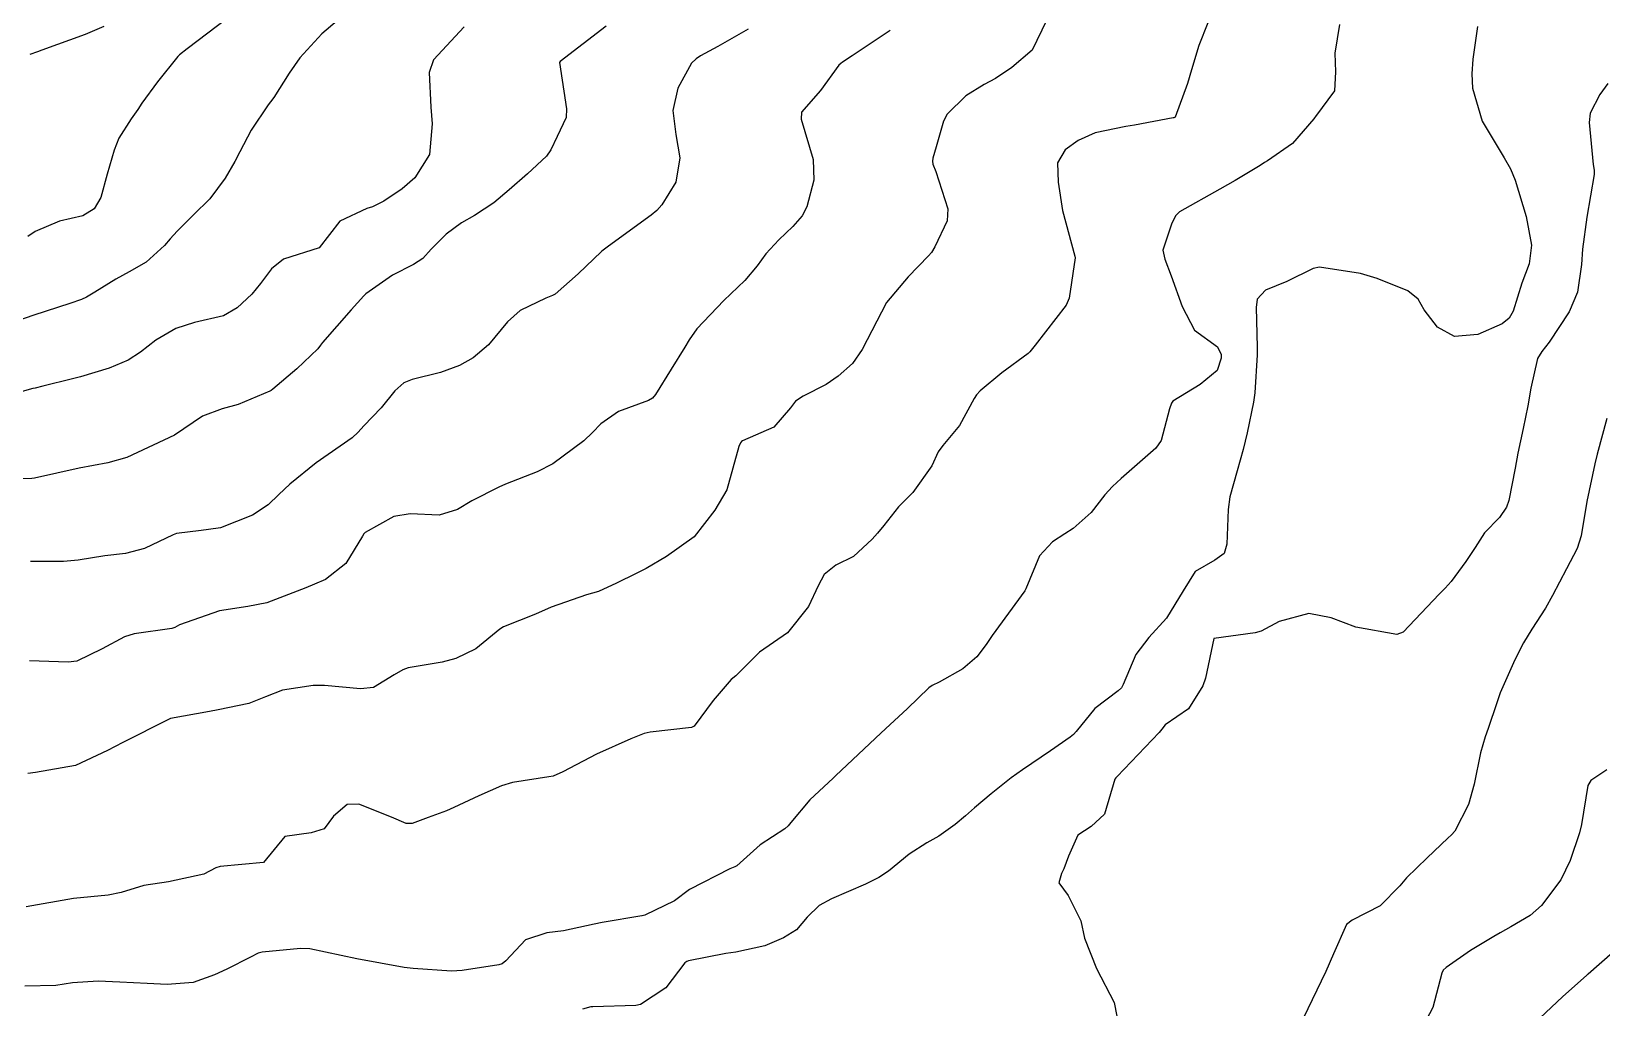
# Model space of a CAD drawing. Header units: metres. Extents: x 318500 to 325275, y 7408834 to 7428799.
# Drawn here: x 320095.2 to 320161.5, y 7414336 to 7414377.2 of the extents above; entities that cross this region are included whole.
import ezdxf

# ---------------------------------------------------------------- set-up
doc = ezdxf.new("R2010")
doc.units = ezdxf.units.M
doc.header["$MEASUREMENT"] = 0
doc.layers.add('Curvas de Nivel 1m', color=11, linetype='Continuous')
doc.layers.add('Curvas de Nivel 5m', color=15, linetype='Continuous')

msp = doc.modelspace()

# ---------------------------------------------------------------- linework, layer by layer
at = {"layer": 'Curvas de Nivel 1m', "flags": 128}
for points, elevation in [([(320108.533, 7414378.083), (320107.42, 7414377.14), (320106.491, 7414376.114), (320106.043, 7414375.478), (320105.385, 7414374.449), (320105.252, 7414374.261), (320105.153, 7414374.132), (320104.436, 7414373.068), (320103.949, 7414372.144), (320103.746, 7414371.746), (320103.339, 7414371.039), (320102.682, 7414370.16), (320102.001, 7414369.488), (320101.309, 7414368.806), (320101.016, 7414368.472), (320100.773, 7414368.188), (320099.992, 7414367.497), (320099.283, 7414367.086), (320098.715, 7414366.779), (320097.831, 7414366.224), (320097.481, 7414366.015), (320097.267, 7414365.918), (320096.778, 7414365.751), (320095.26, 7414365.245), (320093.694, 7414364.723)], 741), ([(320119.425, 7414377.463), (320117.488, 7414375.969), (320117.459, 7414375.92), (320117.747, 7414373.964), (320117.742, 7414373.597), (320117.362, 7414372.797), (320117.092, 7414372.234), (320116.912, 7414371.974), (320116.109, 7414371.216), (320115.336, 7414370.545), (320114.68, 7414370), (320113.871, 7414369.462), (320113.317, 7414369.146), (320112.665, 7414368.675), (320112.042, 7414368.039), (320111.689, 7414367.65), (320111.29, 7414367.394), (320110.397, 7414366.946), (320109.271, 7414366.149), (320109.229, 7414366.113), (320109.186, 7414366.071), (320108.657, 7414365.472), (320107.452, 7414364.097), (320107.364, 7414363.982), (320107.246, 7414363.829), (320106.364, 7414362.982), (320105.342, 7414362.128), (320105.273, 7414362.075), (320105.219, 7414362.043), (320103.88, 7414361.473), (320103.207, 7414361.297), (320102.376, 7414360.989), (320101.19, 7414360.18), (320099.18, 7414359.24), (320098.378, 7414359.018), (320097.176, 7414358.794), (320095.276, 7414358.363), (320095.171, 7414358.35), (320093.17, 7414358.29)], 739), ([(320150.398, 7414377.525), (320150.208, 7414376.318), (320150.228, 7414375.528), (320150.195, 7414374.731), (320149.382, 7414373.648), (320149.341, 7414373.58), (320149.321, 7414373.541), (320148.412, 7414372.506), (320147.353, 7414371.772), (320147.228, 7414371.695), (320147.045, 7414371.573), (320145.99, 7414370.937), (320145.34, 7414370.569), (320143.649, 7414369.615), (320143.489, 7414369.457), (320143.323, 7414369.135), (320142.936, 7414367.995), (320143.021, 7414367.624), (320143.289, 7414366.913), (320143.757, 7414365.613), (320144.277, 7414364.621), (320145.253, 7414363.91), (320145.399, 7414363.589), (320145.401, 7414363.435), (320145.24, 7414362.921), (320144.515, 7414362.317), (320143.363, 7414361.618), (320143.301, 7414361.536), (320143.215, 7414361.298), (320142.864, 7414359.956), (320142.648, 7414359.628), (320141.177, 7414358.352), (320140.813, 7414358.014), (320140.496, 7414357.657), (320139.905, 7414356.916), (320139.149, 7414356.242), (320138.802, 7414356.019), (320138.278, 7414355.683), (320137.73, 7414355.092), (320137.154, 7414353.699), (320137.109, 7414353.615), (320135.728, 7414351.72), (320135.471, 7414351.337), (320135.076, 7414350.82), (320134.496, 7414350.308), (320133.492, 7414349.746), (320133.195, 7414349.612), (320133.056, 7414349.511), (320132.161, 7414348.645), (320131.221, 7414347.777), (320131.028, 7414347.602), (320129.132, 7414345.808), (320129.069, 7414345.749), (320129.008, 7414345.697), (320128.031, 7414344.783), (320127.228, 7414343.828), (320127.116, 7414343.69), (320126.976, 7414343.557), (320125.931, 7414342.88), (320124.952, 7414341.997), (320124.865, 7414341.948), (320124.647, 7414341.865), (320122.941, 7414340.989), (320122.318, 7414340.515), (320121.065, 7414339.909), (320120.952, 7414339.887), (320120.93, 7414339.882), (320119.253, 7414339.607), (320118.924, 7414339.529), (320117.632, 7414339.246), (320116.918, 7414339.168), (320116.018, 7414338.874), (320115.186, 7414337.987), (320115.03, 7414337.857), (320114.897, 7414337.815), (320113.34, 7414337.567), (320112.893, 7414337.549), (320111.282, 7414337.656), (320110.895, 7414337.702), (320108.9, 7414338.07), (320106.906, 7414338.49), (320106.514, 7414338.498), (320104.903, 7414338.348), (320104.729, 7414338.306), (320104.409, 7414338.135), (320103.409, 7414337.628), (320102.889, 7414337.396), (320101.977, 7414337.071), (320100.882, 7414336.984), (320100.045, 7414337.03), (320098.883, 7414337.084), (320097.974, 7414337.129), (320096.882, 7414337.054), (320096.186, 7414336.935), (320094.88, 7414336.905)], 734), ([(320103.426, 7414377.785), (320101.735, 7414376.497), (320101.411, 7414376.248), (320101.34, 7414376.181), (320100.482, 7414375.105), (320099.81, 7414374.204), (320099.641, 7414373.941), (320099.37, 7414373.543), (320098.849, 7414372.724), (320098.644, 7414372.217), (320098.349, 7414371.21), (320098.086, 7414370.222), (320097.807, 7414369.741), (320097.318, 7414369.454), (320096.344, 7414369.215), (320095.308, 7414368.785), (320094.997, 7414368.572)], 742), ([(320138.027, 7414377.691), (320137.417, 7414376.446), (320136.567, 7414375.713), (320135.876, 7414375.25), (320135.399, 7414374.988), (320134.617, 7414374.513), (320133.829, 7414373.746), (320133.672, 7414373.45), (320133.359, 7414372.36), (320133.222, 7414371.882), (320133.204, 7414371.752), (320133.223, 7414371.626), (320133.346, 7414371.322), (320133.853, 7414369.745), (320133.836, 7414369.231), (320133.306, 7414368.134), (320133.162, 7414367.893), (320133.043, 7414367.754), (320132.182, 7414366.871), (320131.27, 7414365.78), (320130.242, 7414363.795), (320129.832, 7414363.21), (320129.233, 7414362.672), (320128.722, 7414362.321), (320127.743, 7414361.825), (320127.42, 7414361.625), (320127.213, 7414361.344), (320126.514, 7414360.527), (320125.191, 7414359.949), (320125.137, 7414359.914), (320125.097, 7414359.861), (320125.028, 7414359.702), (320124.519, 7414357.87), (320124.018, 7414357.016), (320123.14, 7414355.89), (320121.971, 7414355.058), (320121.12, 7414354.552), (320120.693, 7414354.34), (320119.86, 7414353.929), (320119.106, 7414353.587), (320118.592, 7414353.435), (320117.099, 7414352.912), (320116.446, 7414352.627), (320115.091, 7414352.09), (320114.93, 7414351.992), (320113.922, 7414351.163), (320113.071, 7414350.746), (320112.496, 7414350.602), (320111.065, 7414350.351), (320110.836, 7414350.279), (320110.475, 7414350.056), (320109.595, 7414349.521), (320109.051, 7414349.465), (320107.537, 7414349.609), (320107.053, 7414349.614), (320105.754, 7414349.415), (320105.045, 7414349.134), (320104.33, 7414348.848), (320103.036, 7414348.578), (320102.679, 7414348.512), (320101.031, 7414348.214), (320101.005, 7414348.206), (320100.944, 7414348.181), (320099.02, 7414347.206), (320098.363, 7414346.87), (320097.01, 7414346.23), (320095.327, 7414345.933), (320095.005, 7414345.899)], 736), ([(320131.425, 7414377.275), (320129.822, 7414376.212), (320129.411, 7414375.934), (320129.337, 7414375.885), (320129.255, 7414375.812), (320128.474, 7414374.739), (320127.683, 7414373.827), (320127.67, 7414373.533), (320128.177, 7414371.822), (320128.203, 7414370.96), (320127.905, 7414369.824), (320127.708, 7414369.443), (320127.318, 7414368.997), (320126.714, 7414368.433), (320126.172, 7414367.847), (320125.806, 7414367.339), (320125.283, 7414366.722), (320124.395, 7414365.873), (320123.258, 7414364.681), (320122.937, 7414364.209), (320122.752, 7414363.895), (320122.172, 7414362.965), (320121.513, 7414361.907), (320121.383, 7414361.743), (320121.216, 7414361.644), (320119.951, 7414361.187), (320119.201, 7414360.664), (320118.846, 7414360.295), (320118.49, 7414359.951), (320117.18, 7414358.971), (320116.516, 7414358.637), (320115.171, 7414358.115), (320114.894, 7414357.994), (320113.755, 7414357.417), (320113.155, 7414357.044), (320112.372, 7414356.811), (320111.152, 7414356.859), (320110.453, 7414356.755), (320109.248, 7414356.069), (320109.191, 7414356.018), (320109.138, 7414355.913), (320108.431, 7414354.769), (320107.569, 7414354.093), (320107.108, 7414353.887), (320106.739, 7414353.738), (320105.1, 7414353.107), (320104.294, 7414352.943), (320103.096, 7414352.758), (320101.402, 7414352.175), (320101.204, 7414352.063), (320101.088, 7414352.018), (320099.497, 7414351.79), (320099.082, 7414351.671), (320098.139, 7414351.154), (320097.066, 7414350.644), (320096.71, 7414350.59), (320095.066, 7414350.65)], 737), ([(320098.207, 7414377.437), (320097.419, 7414377.112), (320095.597, 7414376.442), (320095.411, 7414376.377), (320095.079, 7414376.265)], 743), ([(320125.425, 7414377.328), (320124.144, 7414376.606), (320123.413, 7414376.204), (320123.223, 7414376.081), (320123.029, 7414375.894), (320122.456, 7414374.837), (320122.249, 7414373.901), (320122.375, 7414372.889), (320122.536, 7414371.898), (320122.365, 7414370.875), (320121.783, 7414369.905), (320121.563, 7414369.671), (320121.323, 7414369.47), (320119.53, 7414368.163), (320119.301, 7414367.998), (320119.237, 7414367.941), (320118.247, 7414366.994), (320117.272, 7414366.136), (320117.167, 7414366.076), (320116.877, 7414365.974), (320115.798, 7414365.452), (320115.26, 7414364.971), (320114.458, 7414364.002), (320113.81, 7414363.443), (320113.237, 7414363.123), (320112.434, 7414362.829), (320111.227, 7414362.54), (320110.881, 7414362.397), (320110.507, 7414362.057), (320109.93, 7414361.342), (320109.198, 7414360.578), (320108.958, 7414360.309), (320108.706, 7414360.077), (320107.179, 7414359.008), (320106.065, 7414358.117), (320105.609, 7414357.678), (320105.157, 7414357.239), (320104.489, 7414356.798), (320103.142, 7414356.269), (320103.043, 7414356.25), (320102.32, 7414356.162), (320101.285, 7414356.031), (320101.137, 7414355.979), (320099.935, 7414355.391), (320099.125, 7414355.184), (320098.254, 7414355.088), (320097.12, 7414354.908), (320096.507, 7414354.852), (320095.119, 7414354.845)], 738), ([(320156.235, 7414377.448), (320156.03, 7414376.064), (320155.996, 7414375.451), (320156.015, 7414374.837), (320156.423, 7414373.444), (320157.357, 7414371.901), (320157.622, 7414371.427), (320157.818, 7414370.952), (320158.29, 7414369.42), (320158.516, 7414368.214), (320158.413, 7414367.419), (320158.101, 7414366.609), (320157.732, 7414365.425), (320157.563, 7414365.131), (320157.265, 7414364.888), (320156.246, 7414364.432), (320155.259, 7414364.356), (320154.533, 7414364.741), (320153.983, 7414365.479), (320153.722, 7414365.929), (320153.282, 7414366.28), (320151.992, 7414366.801), (320151.293, 7414367.016), (320149.558, 7414367.274), (320149.295, 7414367.222), (320148.174, 7414366.669), (320147.281, 7414366.313), (320146.92, 7414365.928), (320146.878, 7414365.574), (320146.921, 7414363.906), (320146.925, 7414363.573), (320146.83, 7414361.97), (320146.771, 7414361.574), (320146.501, 7414360.277), (320146.335, 7414359.579), (320146.085, 7414358.677), (320145.774, 7414357.584), (320145.696, 7414357.051), (320145.646, 7414355.585), (320145.529, 7414355.191), (320145.13, 7414354.902), (320144.298, 7414354.427), (320143.791, 7414353.61), (320143.098, 7414352.455), (320142.341, 7414351.631), (320141.799, 7414350.92), (320141.264, 7414349.647), (320141.197, 7414349.508), (320141.056, 7414349.379), (320140.063, 7414348.642), (320139.279, 7414347.668), (320139.163, 7414347.535), (320139.028, 7414347.428), (320138.192, 7414346.852), (320137.014, 7414346.053), (320136.538, 7414345.707), (320135.688, 7414345.031), (320134.991, 7414344.437), (320134.607, 7414344.112), (320134.171, 7414343.738), (320133.477, 7414343.241), (320132.968, 7414342.96), (320132.229, 7414342.493), (320131.351, 7414341.774), (320130.947, 7414341.495), (320130.376, 7414341.221), (320128.938, 7414340.595), (320128.428, 7414340.322), (320127.91, 7414339.82), (320127.462, 7414339.285), (320126.917, 7414338.946), (320126.132, 7414338.621), (320124.907, 7414338.351), (320124.482, 7414338.291), (320122.901, 7414337.981), (320122.832, 7414337.959), (320122.745, 7414337.892), (320121.941, 7414336.843), (320120.873, 7414336.138), (320120.687, 7414336.099), (320118.871, 7414336.039), (320118.779, 7414336.034), (320118.434, 7414335.947)], 733), ([(320161.74, 7414375.04), (320161.398, 7414374.578), (320160.984, 7414373.788), (320160.94, 7414373.387), (320161.118, 7414371.619), (320161.156, 7414371.383), (320161.153, 7414371.188), (320160.843, 7414369.387), (320160.665, 7414368.035), (320160.623, 7414367.39), (320160.448, 7414366.227), (320160.106, 7414365.397), (320159.257, 7414364.108), (320158.947, 7414363.719), (320158.76, 7414363.415), (320158.482, 7414362.167), (320158.356, 7414361.419), (320158.159, 7414360.468), (320157.937, 7414359.423), (320157.816, 7414358.791), (320157.546, 7414357.426), (320157.455, 7414357.138), (320157.159, 7414356.701), (320156.528, 7414356.061), (320156.125, 7414355.445), (320155.741, 7414354.841), (320155.118, 7414354.005), (320154.861, 7414353.717), (320154.61, 7414353.468), (320153.094, 7414351.86), (320152.82, 7414351.766), (320151.096, 7414352.07), (320150.049, 7414352.475), (320149.101, 7414352.656), (320147.846, 7414352.307), (320147.093, 7414351.911), (320146.837, 7414351.828), (320145.09, 7414351.59), (320144.745, 7414349.915), (320144.634, 7414349.596), (320144.022, 7414348.629), (320143.035, 7414347.943), (320142.891, 7414347.763), (320142.787, 7414347.624), (320141.011, 7414345.761), (320140.951, 7414345.71), (320140.911, 7414345.651), (320140.473, 7414344.17), (320139.913, 7414343.661), (320139.348, 7414343.293), (320138.961, 7414342.405), (320138.757, 7414341.869), (320138.653, 7414341.674), (320138.543, 7414341.273), (320138.941, 7414340.737), (320139.474, 7414339.665), (320139.637, 7414338.945), (320140.134, 7414337.658), (320140.879, 7414336.223), (320141, 7414335.648)], 732), ([(320161.697, 7414360.888), (320161.283, 7414359.379), (320161.186, 7414358.975), (320160.853, 7414357.385), (320160.606, 7414355.93), (320160.433, 7414355.391), (320159.983, 7414354.542), (320159.393, 7414353.406), (320159.105, 7414352.883), (320158.519, 7414351.992), (320158.176, 7414351.419), (320157.808, 7414350.694), (320157.236, 7414349.428), (320157.188, 7414349.299), (320157.052, 7414348.877), (320156.674, 7414347.797), (320156.548, 7414347.437), (320156.349, 7414346.766), (320156.089, 7414345.444), (320155.854, 7414344.591), (320155.276, 7414343.456), (320155.133, 7414343.302), (320154.976, 7414343.166), (320154.108, 7414342.328), (320153.229, 7414341.486), (320152.947, 7414341.143), (320152.125, 7414340.311), (320150.932, 7414339.697), (320150.695, 7414339.514), (320150.15, 7414338.283), (320149.817, 7414337.526), (320148.87, 7414335.54)], 731), ([(320161.94, 7414338.34), (320160.901, 7414337.42), (320160.877, 7414337.404), (320160.851, 7414337.381), (320159.819, 7414336.463), (320158.872, 7414335.569)], 729)]:
    msp.add_lwpolyline(points, dxfattribs=dict(at, elevation=elevation))
at = {"layer": 'Curvas de Nivel 5m', "flags": 128}
for points, elevation in [([(320113.424, 7414377.424), (320112.134, 7414376.039), (320111.949, 7414375.495), (320112.026, 7414374.04), (320112.082, 7414373.327), (320111.969, 7414372.041), (320111.34, 7414371.047), (320110.81, 7414370.581), (320110.036, 7414370.063), (320109.563, 7414369.831), (320109.325, 7414369.754), (320108.184, 7414369.22), (320107.3, 7414368.1), (320105.802, 7414367.613), (320105.286, 7414367.205), (320104.826, 7414366.585), (320104.456, 7414366.138), (320103.848, 7414365.56), (320103.261, 7414365.22), (320102.038, 7414364.948), (320101.255, 7414364.692), (320100.402, 7414364.193), (320099.754, 7414363.69), (320099.237, 7414363.351), (320098.436, 7414363.014), (320097.226, 7414362.653), (320096.894, 7414362.566), (320095.628, 7414362.254), (320095.307, 7414362.17), (320095.218, 7414362.149), (320093.742, 7414361.752)], 740), ([(320144.844, 7414377.599), (320144.454, 7414376.638), (320144.143, 7414375.609), (320143.983, 7414375.03), (320143.457, 7414373.619), (320143.407, 7414373.592), (320143.379, 7414373.582), (320141.741, 7414373.278), (320141.374, 7414373.222), (320140.077, 7414372.955), (320139.364, 7414372.633), (320138.809, 7414372.228), (320138.485, 7414371.683), (320138.525, 7414370.865), (320138.697, 7414369.679), (320139.228, 7414367.744), (320139.239, 7414367.671), (320138.983, 7414365.966), (320138.855, 7414365.676), (320137.543, 7414363.986), (320137.317, 7414363.699), (320137.284, 7414363.665), (320137.249, 7414363.635), (320136.138, 7414362.815), (320135.225, 7414362.055), (320135.069, 7414361.885), (320134.975, 7414361.732), (320134.348, 7414360.593), (320133.644, 7414359.745), (320133.455, 7414359.48), (320133.181, 7414358.889), (320132.382, 7414357.762), (320131.779, 7414357.153), (320131.149, 7414356.372), (320130.887, 7414356.041), (320130.666, 7414355.787), (320129.87, 7414355.057), (320129.123, 7414354.69), (320128.631, 7414354.302), (320128.378, 7414353.817), (320127.976, 7414352.947), (320127.09, 7414351.83), (320125.907, 7414351.018), (320125.065, 7414350.177), (320124.901, 7414350.024), (320124.71, 7414349.865), (320123.951, 7414348.972), (320123.149, 7414347.888), (320123.029, 7414347.833), (320121.289, 7414347.645), (320121.027, 7414347.586), (320120.463, 7414347.357), (320119.018, 7414346.706), (320117.597, 7414345.961), (320117.189, 7414345.785), (320117.007, 7414345.758), (320115.468, 7414345.52), (320115.001, 7414345.368), (320114.047, 7414344.951), (320112.987, 7414344.454), (320112.687, 7414344.322), (320111.903, 7414344.036), (320111.235, 7414343.787), (320110.976, 7414343.787), (320110.361, 7414344.056), (320108.988, 7414344.593), (320108.484, 7414344.581), (320107.908, 7414344.086), (320107.513, 7414343.551), (320106.969, 7414343.391), (320105.851, 7414343.232), (320104.95, 7414342.13), (320103.131, 7414341.965), (320102.948, 7414341.91), (320102.428, 7414341.641), (320100.941, 7414341.317), (320099.902, 7414341.158), (320098.937, 7414340.873), (320098.39, 7414340.761), (320096.934, 7414340.615), (320094.93, 7414340.26)], 735), ([(320161.689, 7414346.043), (320161.012, 7414345.593), (320160.892, 7414345.382), (320160.625, 7414343.746), (320160.544, 7414343.387), (320160.139, 7414342.215), (320159.746, 7414341.398), (320158.939, 7414340.314), (320158.453, 7414339.896), (320157.641, 7414339.423), (320157.186, 7414339.167), (320156.924, 7414339.01), (320155.938, 7414338.422), (320154.904, 7414337.694), (320154.783, 7414337.581), (320154.721, 7414337.463), (320154.338, 7414336.008), (320154.061, 7414335.472)], 730)]:
    msp.add_lwpolyline(points, dxfattribs=dict(at, elevation=elevation))

doc.saveas('drawing.dxf')
